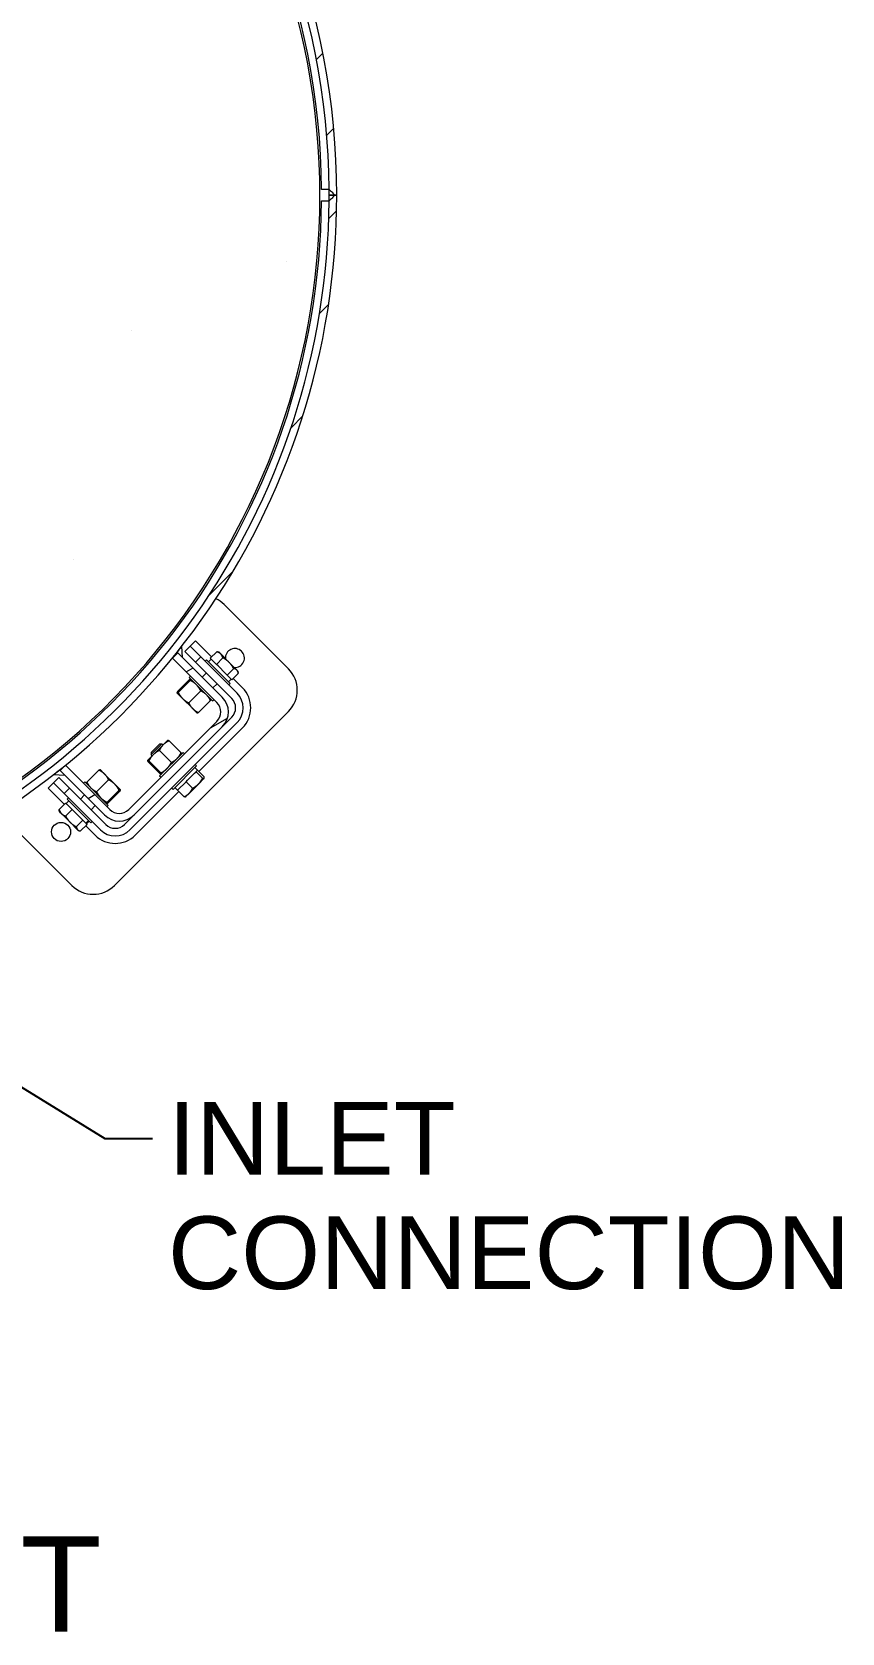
# Model space of a CAD drawing. Header units: inches. Extents: x 20 to 536, y 8 to 344.
# Drawn here: x 282.9 to 309.7, y 192.3 to 245.2 of the extents above; entities that cross this region are included whole.
import ezdxf

# ---------------------------------------------------------------- set-up
doc = ezdxf.new("R2010")
doc.units = ezdxf.units.IN
doc.header["$LTSCALE"] = 16
doc.header["$MEASUREMENT"] = 0
for name, color, linetype, lineweight in [('Dimension (ANSI)', 7, 'Continuous', 25), ('Hatch', 7, 'Continuous', 18), ('Symbol', 7, 'Continuous', 25), ('Visible', 7, 'Continuous', 18)]:
    doc.layers.add(name, color=color, linetype=linetype, lineweight=lineweight)
doc.styles.add('MEMCOR Medium', font='arial.ttf')
doc.styles.add('Standard D-E', font='arial.ttf')
doc.styles.add('Standard Large', font='arial.ttf')
doc.dimstyles.new('Default (ANSI)', dxfattribs={"dimscale": 16, "dimtxt": 0.15, "dimasz": 0.098425, "dimexe": 0.125, "dimexo": 0.0625, "dimgap": 0.031496, "dimtad": 0, "dimtih": 1, "dimtoh": 1, "dimdec": 4, "dimrnd": 1e-08, "dimzin": 3, "dimdsep": 46, "dimlunit": 5, "dimtxsty": 'MEMCOR Medium', "dimcen": 0.09, "dimdle": 0.393701, "dimclrd": 256, "dimclre": 256, "dimclrt": 256, "dimadec": 0, "dimazin": 1, "dimtfac": 0.8, "dimtofl": 0, "dimtmove": 0, "dimatfit": 3, "dimfxl": 1, "dimfrac": 1, "dimtolj": 1, "dimtzin": 4, "dimlwd": -1, "dimlwe": -1, "dimarcsym": 0})
doc.dimstyles.new('Default D-E$7', dxfattribs={"dimscale": 16, "dimtxt": 0.15, "dimasz": 0.098425, "dimexe": 0.125, "dimexo": 0.0625, "dimgap": 0.031496, "dimtad": 0, "dimtih": 1, "dimtoh": 1, "dimrnd": 1e-08, "dimzin": 4, "dimdsep": 46, "dimtxsty": 'Standard D-E', "dimcen": 0.09, "dimdle": 0.393701, "dimclrd": 256, "dimclre": 256, "dimclrt": 256, "dimadec": 0, "dimazin": 1, "dimtfac": 1, "dimtofl": 0, "dimtmove": 0, "dimatfit": 3, "dimfxl": 1, "dimtolj": 1, "dimtzin": 4, "dimlwd": -1, "dimlwe": -1, "dimarcsym": 0})

# ---------------------------------------------------------------- blocks, each defined once
blk = doc.blocks.new('*D29')
at = {"layer": 'Defpoints', "color": 0, "transparency": 16777216}
for p in [(285.936, 262.301), (217.184, 251.64), (245.959, 222.866)]:
    blk.add_point(p, dxfattribs=at)
at = {"layer": 'Dimension (ANSI)', "transparency": 16777216}
for p, q in [((285.229, 263.008), (255.476, 292.761)), ((255.777, 290.233), (241.548, 276.004)), ((218.298, 252.754), (232.527, 266.983)), ((245.252, 223.573), (215.77, 253.055))]:
    blk.add_line(p, q, dxfattribs=at)
for points in [[(255.591, 290.419), (255.962, 290.047), (256.89, 291.347)], [(218.112, 252.939), (218.483, 252.568), (217.184, 251.64)]]:
    blk.add_solid(points, dxfattribs=at)
at = {"layer": 'Dimension (ANSI)', "transparency": 16777216, "char_height": 2.4, "attachment_point": 5, "style": 'MEMCOR Medium'}
for s, insert in [('\\A1; 56{\\H0.8x;\\S1#8;} in', (237.037, 273.962)), ('\\A1;[1426.3 mm]', (237.037, 269.451))]:
    blk.add_mtext(s, dxfattribs=dict(at, insert=insert))

msp = doc.modelspace()

# ---------------------------------------------------------------- hatches: boundary and pattern name
at = {"layer": 'Hatch'}
h = msp.add_hatch(dxfattribs=at)
h.set_pattern_fill('ANSI31', color=256, scale=16, style=0)
edge = h.paths.add_edge_path()
edge.add_spline(control_points=[(292.75363, 239.96513), (292.78557, 239.93385), (292.81742, 239.90247), (292.88101, 239.83947), (292.91274, 239.80784), (292.94437, 239.77612)], knot_values=[-0.6820759, -0.6820759, -0.6820759, -0.6820759, -0.34137369, -0.34137369, 0, 0, 0, 0], degree=3, periodic=0)
edge.add_line((292.94437, 239.77612), (293.00437, 239.77612))
edge.add_ellipse((268.75466, 239.77612), major_axis=(0, 24.24971), ratio=1, start_angle=270, end_angle=307.897761)
edge.add_ellipse((268.75466, 239.77612), major_axis=(-14.89549, 19.13564), ratio=1, start_angle=270, end_angle=270.590688)
edge.add_ellipse((268.75466, 239.77612), major_axis=(-15.09197, 18.98106), ratio=1, start_angle=270, end_angle=283.023092)
edge.add_ellipse((268.75466, 239.77612), major_axis=(-18.98106, 15.09197), ratio=1, start_angle=270, end_angle=270.590688)
edge.add_ellipse((268.75466, 239.77612), major_axis=(-19.13564, 14.89549), ratio=1, start_angle=270, end_angle=345.795532)
edge.add_ellipse((268.75466, 239.77612), major_axis=(-19.13564, -14.89549), ratio=1, start_angle=270, end_angle=270.590688)
edge.add_ellipse((268.75466, 239.77612), major_axis=(-18.98106, -15.09197), ratio=1, start_angle=270, end_angle=283.023092)
edge.add_ellipse((268.75466, 239.77612), major_axis=(-18.98106, 15.09197), ratio=1, start_angle=0, end_angle=0.590688)
edge.add_ellipse((268.75466, 239.77612), major_axis=(-14.89549, -19.13564), ratio=1, start_angle=270, end_angle=345.795532)
edge.add_ellipse((268.75466, 239.77612), major_axis=(14.89549, -19.13564), ratio=1, start_angle=270, end_angle=270.590688)
edge.add_ellipse((268.75466, 239.77612), major_axis=(15.09197, -18.98106), ratio=1, start_angle=270, end_angle=283.023092)
edge.add_ellipse((268.75466, 239.77612), major_axis=(18.98106, -15.09197), ratio=1, start_angle=270, end_angle=270.590688)
edge.add_ellipse((268.75466, 239.77612), major_axis=(19.13564, -14.89549), ratio=1, start_angle=270, end_angle=288.02411)
edge.add_ellipse((268.75466, 239.77612), major_axis=(22.8055, -8.24362), ratio=1, start_angle=270, end_angle=270.611404)
edge.add_line((260.75487, 216.88394), (260.75487, 217.14894))
edge.add_ellipse((268.75466, 239.77612), major_axis=(-22.62718, 7.9998), ratio=1, start_angle=199.922205, end_angle=450, ccw=False)
h = msp.add_hatch(dxfattribs=at)
h.set_pattern_fill('ANSI31', color=256, scale=16, style=0)
edge = h.paths.add_edge_path()
edge.add_spline(control_points=[(292.94437, 239.77611), (292.91274, 239.74439), (292.88101, 239.71277), (292.81742, 239.64976), (292.78557, 239.61838), (292.75363, 239.5871)], knot_values=[-0.68207588, -0.68207588, -0.68207588, -0.68207588, -0.3407022, -0.3407022, 0, 0, 0, 0], degree=3, periodic=0)
edge.add_ellipse((268.75466, 239.77612), major_axis=(-0.18902, -23.99896), ratio=1, start_angle=19.922205, end_angle=90, ccw=False)
edge.add_line((276.75446, 217.14894), (276.75446, 216.88394))
edge.add_ellipse((268.75466, 239.77612), major_axis=(22.89217, 7.9998), ratio=1, start_angle=270, end_angle=270.611404)
edge.add_ellipse((268.75466, 239.77612), major_axis=(22.8055, 8.24362), ratio=1, start_angle=270, end_angle=288.02411)
edge.add_ellipse((268.75466, 239.77612), major_axis=(19.13564, 14.89549), ratio=1, start_angle=270, end_angle=270.590688)
edge.add_ellipse((268.75466, 239.77612), major_axis=(18.98106, 15.09197), ratio=1, start_angle=270, end_angle=283.023092)
edge.add_ellipse((268.75466, 239.77612), major_axis=(15.09197, 18.98106), ratio=1, start_angle=270, end_angle=270.590688)
edge.add_ellipse((268.75466, 239.77612), major_axis=(14.89549, 19.13564), ratio=1, start_angle=270, end_angle=307.897761)
edge.add_line((293.00437, 239.77611), (292.94437, 239.77611))
h = msp.add_hatch(dxfattribs=at)
h.set_pattern_fill('ANSI31', color=256, scale=16, angle=-15, style=0)
edge = h.paths.add_edge_path()
edge.add_ellipse((268.75466, 239.77612), major_axis=(-14.89549, -19.13564), ratio=1, start_angle=89.409312, end_angle=90)
edge.add_line((287.8903, 224.88063), (287.9125, 224.50737))
edge.add_line((287.9125, 224.50737), (287.75497, 224.66489))
edge.add_line((287.75497, 224.66489), (287.73572, 224.68414))
h = msp.add_hatch(dxfattribs=at)
h.set_pattern_fill('ANSI31', color=256, scale=16, angle=-15, style=0)
edge = h.paths.add_edge_path()
edge.add_line((284.04266, 220.95258), (283.86589, 220.77581))
edge.add_line((283.86589, 220.77581), (284.02341, 220.61828))
edge.add_line((284.02341, 220.61828), (285.33388, 219.30781))
edge.add_ellipse((285.82179, 219.79571), major_axis=(0.4879, -0.4879), ratio=1, start_angle=270, end_angle=360)
edge.add_line((286.30969, 219.30781), (289.22297, 222.22109))
edge.add_ellipse((288.73507, 222.70899), major_axis=(0.4879, 0.4879), ratio=1, start_angle=270, end_angle=360)
edge.add_line((289.22297, 223.1969), (287.9125, 224.50737))
edge.add_line((287.9125, 224.50737), (287.75497, 224.66489))
edge.add_line((287.75497, 224.66489), (287.5782, 224.48812))
edge.add_line((287.5782, 224.48812), (289.04619, 223.02012))
edge.add_ellipse((288.73507, 222.70899), major_axis=(0.31113, -0.31113), ratio=1, start_angle=0, end_angle=90, ccw=False)
edge.add_line((289.04619, 222.39787), (286.13291, 219.48459))
edge.add_ellipse((285.82179, 219.79571), major_axis=(-0.31113, -0.31113), ratio=1, start_angle=0, end_angle=90, ccw=False)
edge.add_line((285.51066, 219.48459), (284.04266, 220.95258))
h = msp.add_hatch(dxfattribs=at)
h.set_pattern_fill('ANSI31', color=256, scale=16, angle=-15, style=0)
edge = h.paths.add_edge_path()
edge.add_line((284.02341, 220.61828), (283.86589, 220.77581))
edge.add_line((283.86589, 220.77581), (283.84664, 220.79506))
edge.add_ellipse((268.75466, 239.77612), major_axis=(-18.98106, -15.09197), ratio=1, start_angle=89.409312, end_angle=90, ccw=False)
edge.add_line((283.65015, 220.64048), (284.02341, 220.61828))

# ---------------------------------------------------------------- linework, layer by layer
at = {"layer": 'Visible'}
for p, q in [((292.75363, 239.96513), (292.50363, 239.96316)), ((292.50363, 239.58907), (292.75363, 239.5871)), ((292.75466, 239.77612), (292.94437, 239.77612)), ((292.94437, 239.77611), (292.75466, 239.77611)), ((292.94437, 239.77612), (293.00437, 239.77612)), ((293.00437, 239.77611), (292.94437, 239.77611)), ((289.2854, 226.25746), (291.40672, 224.13614)), ((287.9125, 224.50737), (287.8903, 224.88063)), ((287.98907, 224.70191), (288.16585, 224.87869)), ((288.34262, 224.34836), (287.98907, 224.70191)), ((288.34262, 225.05547), (288.16585, 224.87869)), ((288.5194, 224.52514), (288.16585, 224.87869)), ((288.87013, 224.52796), (288.34262, 225.05547)), ((288.82628, 224.48412), (289.04172, 224.69955)), ((287.75497, 224.66489), (287.5782, 224.48812)), ((287.5782, 224.48812), (289.04619, 223.02012)), ((287.73572, 224.68414), (287.9125, 224.50737)), ((289.22297, 223.1969), (287.75497, 224.66489)), ((288.34262, 224.34836), (288.5194, 224.52514)), ((289.5353, 223.15568), (288.34262, 224.34836)), ((289.71208, 223.33245), (288.5194, 224.52514)), ((288.70428, 224.42934), (288.65973, 224.3848)), ((289.48376, 223.64985), (288.70428, 224.42934)), ((288.76419, 224.36943), (288.85258, 224.45782)), ((288.85718, 224.45322), (288.82628, 224.48412)), ((288.85718, 224.45322), (288.99759, 224.31281)), ((289.02848, 224.28191), (288.99759, 224.31281)), ((289.02848, 224.28191), (289.24392, 224.49735)), ((289.0829, 224.2275), (289.02848, 224.28191)), ((289.11612, 224.68041), (289.06334, 224.69456)), ((289.0829, 224.2275), (289.3302, 223.9802)), ((289.17045, 224.62608), (289.11612, 224.68041)), ((289.44962, 224.34692), (289.17045, 224.62608)), ((289.70464, 224.09189), (289.44962, 224.34692)), ((288.1393, 223.77825), (287.74242, 223.38137)), ((288.16617, 223.75139), (287.76928, 223.35451)), ((288.12608, 223.85115), (288.17062, 223.89569)), ((288.12608, 223.85115), (288.90557, 223.07166)), ((288.18176, 223.79547), (288.18048, 223.79581)), ((288.69592, 223.99506), (288.56037, 223.8595)), ((289.04948, 223.6415), (288.91392, 223.50595)), ((289.38461, 223.92578), (289.3302, 223.9802)), ((289.38461, 223.92578), (289.60005, 224.14122)), ((289.40813, 223.90227), (289.38461, 223.92578)), ((289.40813, 223.90227), (289.51502, 223.79538)), ((289.42732, 223.7063), (289.5157, 223.79469)), ((289.48376, 223.64985), (289.43922, 223.60531)), ((289.53854, 223.77186), (289.51502, 223.79538)), ((289.53854, 223.77186), (289.75397, 223.9873)), ((289.88886, 223.50923), (289.58238, 223.81571)), ((289.73484, 224.0617), (289.70464, 224.09189)), ((289.73484, 224.0617), (289.74898, 224.00892)), ((287.7252, 223.33891), (287.72486, 223.3402)), ((287.7252, 223.33891), (287.72601, 223.3381)), ((287.72601, 223.3381), (287.91279, 223.15133)), ((287.91279, 223.15133), (288.24604, 222.81807)), ((288.51285, 223.4047), (288.11597, 223.00782)), ((288.84989, 223.12734), (288.85024, 223.12606)), ((288.90557, 223.07166), (288.95011, 223.1162)), ((291.40672, 222.72193), (285.66502, 216.98022)), ((288.24604, 222.81807), (288.39333, 222.67078)), ((288.39333, 222.67078), (288.39462, 222.67044)), ((288.83268, 223.08488), (288.43579, 222.688)), ((289.04619, 222.39787), (286.13291, 219.48459)), ((286.17413, 218.8187), (289.71208, 222.35665)), ((286.30969, 219.30781), (289.22297, 222.22109)), ((288.45124, 220.74225), (289.88886, 222.17987)), ((289.22297, 222.22109), (289.5353, 222.53342)), ((287.22454, 221.65979), (286.87099, 221.30624)), ((286.87099, 221.37101), (287.15977, 221.65979)), ((287.27523, 221.6291), (286.94198, 221.29585)), ((287.15977, 221.65979), (287.22454, 221.65979)), ((287.26523, 221.6191), (287.22454, 221.65979)), ((287.42252, 221.77639), (287.27523, 221.6291)), ((287.42252, 221.77639), (287.4238, 221.77674)), ((287.46498, 221.75918), (287.86186, 221.36229)), ((286.75439, 221.10826), (286.75405, 221.10698)), ((286.7552, 221.10907), (286.75439, 221.10826)), ((286.94198, 221.29585), (286.7552, 221.10907)), ((286.77161, 221.0658), (287.16849, 220.66892)), ((286.79847, 221.09267), (287.19535, 220.69578)), ((286.87099, 221.37101), (286.87099, 221.30624)), ((286.91168, 221.26555), (286.87099, 221.30624)), ((287.14516, 221.43935), (287.54204, 221.04247)), ((287.93476, 221.37551), (287.15527, 220.59602)), ((287.87908, 221.31983), (287.87942, 221.32112)), ((287.93476, 221.37551), (287.9793, 221.33097)), ((283.65015, 220.64048), (284.02341, 220.61828)), ((283.82887, 220.54171), (283.65209, 220.36493)), ((283.82887, 220.54171), (284.18242, 220.18816)), ((284.02341, 220.61828), (283.84664, 220.79506)), ((284.04266, 220.95258), (283.86589, 220.77581)), ((283.86589, 220.77581), (285.33388, 219.30781)), ((285.51066, 219.48459), (284.04266, 220.95258)), ((284.75233, 220.39168), (285.14921, 220.78856)), ((285.07157, 220.07243), (285.46845, 220.46932)), ((285.19212, 220.80533), (285.19074, 220.8057)), ((285.33867, 220.65878), (285.19212, 220.80533)), ((285.67186, 220.32559), (285.33867, 220.65878)), ((287.15527, 220.59602), (287.19981, 220.55148)), ((287.21095, 220.6517), (287.20966, 220.65136)), ((288.37739, 220.93287), (287.59791, 220.15339)), ((288.30666, 220.68536), (288.07656, 220.45527)), ((288.30666, 220.68536), (288.35729, 220.73599)), ((288.31748, 220.87296), (288.40587, 220.78457)), ((288.33285, 220.97742), (288.37739, 220.93287)), ((288.35729, 220.73599), (288.36494, 220.74365)), ((288.35729, 220.73599), (288.57272, 220.52055)), ((288.40587, 220.78457), (288.36494, 220.74365)), ((288.40587, 220.78457), (288.40739, 220.7861)), ((288.40739, 220.7861), (288.62283, 220.57066)), ((288.43468, 220.32725), (288.62541, 220.51798)), ((288.62541, 220.51798), (288.62847, 220.52103)), ((288.62847, 220.52103), (288.62977, 220.52591)), ((283.47532, 220.18816), (283.65209, 220.36493)), ((283.47532, 220.18816), (284.0047, 219.65877)), ((283.65209, 220.36493), (284.00565, 220.01138)), ((284.18242, 220.18816), (284.00565, 220.01138)), ((284.00565, 220.01138), (285.19833, 218.8187)), ((284.18242, 220.18816), (285.3751, 218.99548)), ((284.53598, 219.8346), (284.67153, 219.97016)), ((284.63534, 220.3599), (284.67988, 220.40445)), ((284.67988, 220.40445), (285.45937, 219.62496)), ((284.73556, 220.34877), (284.73519, 220.35015)), ((285.41871, 219.7253), (285.81559, 220.12218)), ((285.4466, 219.6974), (285.84349, 220.09428)), ((285.85938, 220.13807), (285.67186, 220.32559)), ((285.86025, 220.13719), (285.85938, 220.13807)), ((285.86025, 220.13719), (285.86062, 220.13581)), ((286.35091, 218.64192), (287.78853, 220.07954)), ((287.55336, 220.19793), (287.59791, 220.15339)), ((287.65435, 220.20984), (287.74274, 220.12145)), ((287.74468, 220.12339), (287.74274, 220.12145)), ((287.74468, 220.12339), (287.78766, 220.16636)), ((287.74468, 220.12339), (287.96012, 219.90795)), ((287.98296, 220.36166), (287.78766, 220.16636)), ((287.98296, 220.36166), (288.02593, 220.40464)), ((288.00975, 219.90232), (288.12838, 220.02094)), ((288.02593, 220.40464), (288.07656, 220.45527)), ((288.02593, 220.40464), (288.24137, 220.1892)), ((288.12838, 220.02094), (288.43468, 220.32725)), ((284.04854, 219.70262), (283.83311, 219.48718)), ((283.85062, 219.41441), (283.8394, 219.45627)), ((283.85062, 219.41441), (283.91314, 219.35189)), ((284.26388, 219.48729), (284.04844, 219.27185)), ((284.04854, 219.70262), (284.08145, 219.66972)), ((284.06975, 219.68142), (284.15814, 219.7698)), ((284.23098, 219.52019), (284.08145, 219.66972)), ((284.14623, 219.87079), (284.10169, 219.82625)), ((284.88118, 219.04676), (284.10169, 219.82625)), ((284.23098, 219.52019), (284.26388, 219.48729)), ((284.26388, 219.48729), (284.31805, 219.43312)), ((284.56421, 219.18695), (284.31805, 219.43312)), ((284.88953, 219.48105), (285.02509, 219.61661)), ((285.40369, 219.68064), (285.40508, 219.68027)), ((285.41483, 219.58042), (285.45937, 219.62496)), ((288.00975, 219.90232), (288.00487, 219.90101)), ((284.2508, 216.98022), (282.12948, 219.10154)), ((283.91314, 219.35189), (284.19806, 219.06697)), ((284.19806, 219.06697), (284.44489, 218.82014)), ((284.61838, 219.13279), (284.40294, 218.91735)), ((284.75754, 218.99362), (284.54211, 218.77818)), ((284.56421, 219.18695), (284.61838, 219.13279)), ((284.61838, 219.13279), (284.63964, 219.11152)), ((284.71655, 219.03461), (284.63964, 219.11152)), ((284.7137, 218.94977), (285.02155, 218.64192)), ((284.71655, 219.03461), (284.80494, 219.123)), ((284.71655, 219.03461), (284.73122, 219.01995)), ((284.73122, 219.01995), (284.73579, 219.01538)), ((284.73579, 219.01538), (284.82418, 219.10377)), ((284.73628, 219.01488), (284.73579, 219.01538)), ((284.73628, 219.01488), (284.75754, 218.99362)), ((284.73634, 219.01482), (284.82473, 219.10321)), ((284.92572, 219.09131), (284.88118, 219.04676)), ((285.99736, 218.99548), (286.30969, 219.30781)), ((284.44489, 218.82014), (284.46934, 218.79569)), ((284.46934, 218.79569), (284.5112, 218.78448))]:
    msp.add_line(p, q, dxfattribs=at)
msp.add_circle((283.89725, 218.74799), 0.315, dxfattribs=at)
for centre, radius, start, end in [((268.75466, 239.77612), 24.24971, 0.000005, 250.737749), ((268.75466, 239.77612), 23.99971, 0.451252, 250.529047), ((268.75466, 239.77612), 23.74971, 0.451252, 253.742219), ((268.75466, 239.77612), 23.69, 285.755029, 254.244971), ((268.75466, 239.77612), 23.74971, 286.257781, 359.548748), ((268.75466, 239.77612), 24.24971, 289.262251, 359.999995), ((268.75466, 239.77612), 23.99971, 289.470953, 359.548748), ((268.75466, 239.77612), 24, 359.549444, 0.450556), ((268.75466, 239.77612), 24, 359.999995, 0.000005), ((288.5783, 225.55036), 1, 45, 64.129329), ((268.75466, 239.77612), 24.24971, 321.511546, 322.102234), ((289.63896, 224.4897), 0.315, 266.794475, 183.205525), ((290.69962, 223.42904), 1, 315, 45), ((288.73507, 222.70899), 0.69, 315, 45), ((289.22418, 222.84455), 0.44, 315, 45), ((289.22418, 222.84455), 0.69, 315, 45), ((289.22418, 222.84455), 0.94, 315, 45), ((288.73507, 222.70899), 0.44, 315, 45), ((268.75466, 239.77612), 24.24971, 307.897766, 308.488454), ((285.82179, 219.79571), 0.44, 225, 315), ((285.82179, 219.79571), 0.69, 225, 315), ((285.68623, 219.3066), 0.44, 225, 315), ((285.68623, 219.3066), 0.94, 225, 315), ((285.68623, 219.3066), 0.69, 225, 315), ((284.95791, 217.68733), 1, 225, 315)]:
    msp.add_arc(centre, radius, start, end, dxfattribs=at)
for points, knots in [([(292.75363, 239.96513), (292.78557, 239.93385), (292.81742, 239.90247), (292.88101, 239.83947), (292.91274, 239.80784), (292.94437, 239.77612)], [-0.682075897, -0.682075897, -0.682075897, -0.682075897, -0.341373686, -0.341373686, 0, 0, 0, 0]), ([(292.94437, 239.77611), (292.91274, 239.74439), (292.88101, 239.71277), (292.81742, 239.64976), (292.78557, 239.61838), (292.75363, 239.5871)], [-0.682075875, -0.682075875, -0.682075875, -0.682075875, -0.340702201, -0.340702201, 0, 0, 0, 0])]:
    msp.add_open_spline(points, degree=3, knots=knots, dxfattribs=at)
for points, weights in [([(289.17045, 224.62608), (289.12353, 224.673), (289.04172, 224.69955)], [1, 1.04314139574, 1.01001874936]), ([(289.04172, 224.69955), (289.05306, 224.69731), (289.06334, 224.69456)], [1.01001874936, 1.01532757125, 1.01867725042]), ([(289.24392, 224.49735), (289.21737, 224.57916), (289.17045, 224.62608)], [1.01001874936, 1.04314139574, 1]), ([(289.44962, 224.34692), (289.36698, 224.42956), (289.24392, 224.49735)], [1, 1.04314139574, 1.01001874936]), ([(289.60005, 224.14122), (289.53226, 224.26428), (289.44962, 224.34692)], [1.01001874936, 1.04314139574, 1]), ([(288.18257, 223.79466), (288.17634, 223.80089), (288.1393, 223.77825)], [1, 1.0379548493, 1]), ([(288.16617, 223.75139), (288.1888, 223.78843), (288.18257, 223.79466)], [1, 1.0379548493, 1]), ([(288.36935, 223.60788), (288.2889, 223.68833), (288.16617, 223.75139)], [1, 1.0379548493, 1]), ([(289.70464, 224.09189), (289.66892, 224.12761), (289.60005, 224.14122)], [1, 1.04314139574, 1.01001874936]), ([(289.75397, 223.9873), (289.74036, 224.05617), (289.70464, 224.09189)], [1.01001874936, 1.04314139574, 1]), ([(287.74242, 223.38137), (287.71978, 223.34434), (287.72601, 223.3381)], [1, 1.0379548493, 1]), ([(287.72601, 223.3381), (287.73225, 223.33187), (287.76928, 223.35451)], [1, 1.0379548493, 1]), ([(287.76928, 223.35451), (287.83234, 223.23178), (287.91279, 223.15133)], [1, 1.0379548493, 1]), ([(287.91279, 223.15133), (287.99324, 223.07088), (288.11597, 223.00782)], [1, 1.0379548493, 1]), ([(288.51285, 223.4047), (288.4498, 223.52743), (288.36935, 223.60788)], [1, 1.0379548493, 1]), ([(288.7026, 223.27463), (288.62839, 223.34884), (288.51285, 223.4047)], [1, 1.0379548493, 1]), ([(288.83268, 223.08488), (288.77682, 223.20041), (288.7026, 223.27463)], [1, 1.0379548493, 1]), ([(288.85024, 223.12606), (288.85255, 223.1174), (288.83268, 223.08488)], [1.00835685167, 1.03317429485, 1]), ([(288.11597, 223.00782), (288.17183, 222.89229), (288.24604, 222.81807)], [1, 1.0379548493, 1]), ([(288.24604, 222.81807), (288.32026, 222.74386), (288.43579, 222.688)], [1, 1.0379548493, 1]), ([(288.43579, 222.688), (288.40327, 222.66812), (288.39462, 222.67044)], [1, 1.03317429485, 1.00835685167]), ([(287.27523, 221.6291), (287.20102, 221.55489), (287.14516, 221.43935)], [1, 1.0379548493, 1]), ([(287.46498, 221.75918), (287.34945, 221.70332), (287.27523, 221.6291)], [1, 1.0379548493, 1]), ([(287.4238, 221.77674), (287.43246, 221.77905), (287.46498, 221.75918)], [1.00835685167, 1.03317429485, 1]), ([(286.7552, 221.10907), (286.74897, 221.10284), (286.77161, 221.0658)], [1, 1.0379548493, 1]), ([(286.79847, 221.09267), (286.76143, 221.1153), (286.7552, 221.10907)], [1, 1.0379548493, 1]), ([(286.94198, 221.29585), (286.86153, 221.2154), (286.79847, 221.09267)], [1, 1.0379548493, 1]), ([(287.14516, 221.43935), (287.02242, 221.3763), (286.94198, 221.29585)], [1, 1.0379548493, 1]), ([(287.39853, 220.83929), (287.47898, 220.91974), (287.54204, 221.04247)], [1, 1.0379548493, 1]), ([(287.54204, 221.04247), (287.65757, 221.09833), (287.73179, 221.17254)], [1, 1.0379548493, 1]), ([(287.73179, 221.17254), (287.806, 221.24676), (287.86186, 221.36229)], [1, 1.0379548493, 1]), ([(287.86186, 221.36229), (287.88174, 221.32977), (287.87942, 221.32112)], [1, 1.03317429485, 1.00835685167]), ([(285.14921, 220.78856), (285.1818, 220.80809), (285.19074, 220.8057)], [1, 1.03298964746, 1.00863132176]), ([(285.33867, 220.65878), (285.26459, 220.73286), (285.14921, 220.78856)], [1, 1.0379548493, 1]), ([(285.46845, 220.46932), (285.41275, 220.5847), (285.33867, 220.65878)], [1, 1.0379548493, 1]), ([(285.67186, 220.32559), (285.59131, 220.40614), (285.46845, 220.46932)], [1, 1.0379548493, 1]), ([(287.16849, 220.66892), (287.20552, 220.64628), (287.21176, 220.65251)], [1, 1.0379548493, 1]), ([(287.19535, 220.69578), (287.31808, 220.75884), (287.39853, 220.83929)], [1, 1.0379548493, 1]), ([(287.21176, 220.65251), (287.21799, 220.65875), (287.19535, 220.69578)], [1, 1.0379548493, 1]), ([(288.43468, 220.32725), (288.51157, 220.40414), (288.57272, 220.52055)], [1, 1.04314139574, 1.01001874936]), ([(288.57272, 220.52055), (288.61378, 220.50635), (288.62541, 220.51798)], [1.01001874936, 1.04314139574, 1]), ([(288.62541, 220.51798), (288.63703, 220.5296), (288.62283, 220.57066)], [1, 1.04314139574, 1.01001874936]), ([(284.73519, 220.35015), (284.7328, 220.35909), (284.75233, 220.39168)], [1.00863132176, 1.03298964746, 1]), ([(284.75233, 220.39168), (284.80803, 220.2763), (284.88211, 220.20222)], [1, 1.0379548493, 1]), ([(284.88211, 220.20222), (284.95619, 220.12814), (285.07157, 220.07243)], [1, 1.0379548493, 1]), ([(285.07157, 220.07243), (285.13475, 219.94958), (285.2153, 219.86903)], [1, 1.0379548493, 1]), ([(285.81559, 220.12218), (285.75241, 220.24503), (285.67186, 220.32559)], [1, 1.0379548493, 1]), ([(285.85938, 220.13807), (285.8529, 220.14454), (285.81559, 220.12218)], [1, 1.0379548493, 1]), ([(285.84349, 220.09428), (285.86585, 220.1316), (285.85938, 220.13807)], [1, 1.0379548493, 1]), ([(287.96012, 219.90795), (288.06311, 219.95568), (288.12838, 220.02094)], [1.01001874936, 1.04314139574, 1]), ([(288.12838, 220.02094), (288.19364, 220.08621), (288.24137, 220.1892)], [1, 1.04314139574, 1.01001874936]), ([(288.24137, 220.1892), (288.35779, 220.25035), (288.43468, 220.32725)], [1.01001874936, 1.04314139574, 1]), ([(283.83311, 219.48718), (283.86318, 219.40185), (283.91314, 219.35189)], [1.01001874936, 1.04314139574, 1]), ([(283.8394, 219.45627), (283.83559, 219.47049), (283.83311, 219.48718)], [1.02184119232, 1.01833204247, 1.01001874936]), ([(285.2153, 219.86903), (285.29586, 219.78847), (285.41871, 219.7253)], [1, 1.0379548493, 1]), ([(285.41871, 219.7253), (285.39635, 219.68798), (285.40282, 219.68151)], [1, 1.0379548493, 1]), ([(285.40282, 219.68151), (285.40929, 219.67504), (285.4466, 219.6974)], [1, 1.0379548493, 1]), ([(288.00487, 219.90101), (287.99096, 219.89728), (287.96012, 219.90795)], [1.01703998005, 1.03469726123, 1.01001874936]), ([(283.91314, 219.35189), (283.96311, 219.30192), (284.04844, 219.27185)], [1, 1.04314139574, 1.01001874936]), ([(284.04844, 219.27185), (284.1158, 219.14923), (284.19806, 219.06697)], [1.01001874936, 1.04314139574, 1]), ([(284.19806, 219.06697), (284.28032, 218.98471), (284.40294, 218.91735)], [1, 1.04314139574, 1.01001874936]), ([(284.40294, 218.91735), (284.4126, 218.85243), (284.44489, 218.82014)], [1.01001874936, 1.04314139574, 1]), ([(284.44489, 218.82014), (284.47719, 218.78784), (284.54211, 218.77818)], [1, 1.04314139574, 1.01001874936])]:
    msp.add_rational_spline(points, weights, degree=2, dxfattribs=at)

# ---------------------------------------------------------------- texts
at = {"layer": 'Symbol', "insert": (287.42815, 209.82851), "char_height": 2.4000001, "width": 22.5439042, "attachment_point": 1, "line_spacing_factor": 0.944221, "style": 'Standard D-E'}
msp.add_mtext('\\fArial|b0|i0;INLET\\P\\fArial|b0|i0;CONNECTION', dxfattribs=at)
at = {"layer": 'Symbol', "insert": (258.60455, 192.29348), "char_height": 3.149606, "attachment_point": 7, "style": 'Standard Large'}
msp.add_mtext('FOOT PRINT', dxfattribs=at)

# ---------------------------------------------------------------- dimensions: what is measured, and where the dimension line sits
at = {"layer": 'Dimension (ANSI)'}
dim = msp.add_linear_dim(base=(217.18419, 251.64034), p1=(285.93623, 262.3008), p2=(245.95877, 222.86576), angle=225, text=' <> in\\X[1426.3 mm]', dimstyle='Default (ANSI)', override={"dimgap": 0.031496, "dimdec": 4, "dimpost": '', "dimtol": 0, "dimlim": 0, "dimtp": 0, "dimtm": 0, "dimtdec": 2, "dimatfit": 1}, dxfattribs=at)
dim.commit()
dim.dimension.update_dxf_attribs({"geometry": '*D29', "text_midpoint": (237.03732, 271.49346), "dimtype": 160})

# ---------------------------------------------------------------- leaders
at = {"layer": 'Symbol', "annotation_type": 0, "has_hookline": 1, "hookline_direction": 0, "text_width": 22.09604}
msp.add_leader([(274.54857, 215.23806), (285.34941, 208.62851), (286.92421, 208.62851)], dimstyle='Default D-E$7', override={"dimtad": 0}, dxfattribs=at)

doc.saveas('drawing.dxf')
